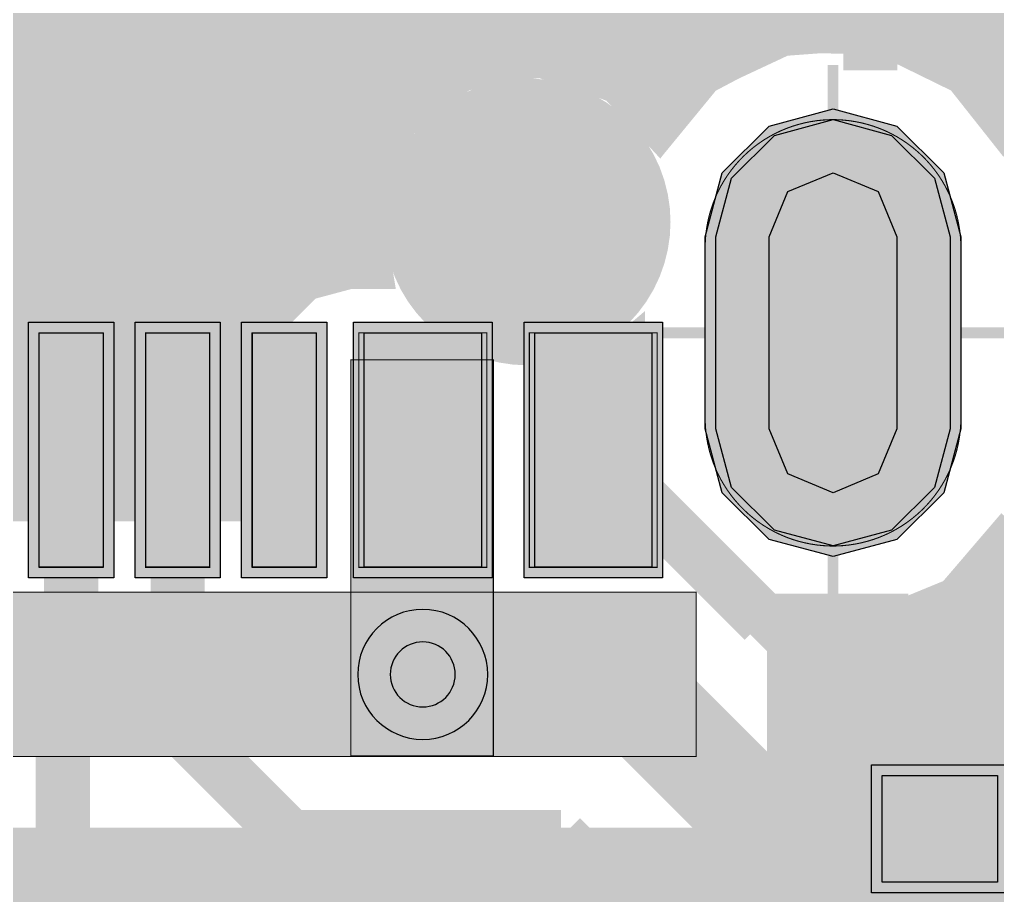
# Model space of a CAD drawing. Header units: millimetres. Extents: x 292.6 to 386.6, y -84.8 to -44.4.
# Drawn here: x 322.199 to 326.788, y -61.106 to -56.998 of the extents above; entities that cross this region are included whole.
import ezdxf

# ---------------------------------------------------------------- set-up
doc = ezdxf.new("R2010")
doc.units = ezdxf.units.MM
doc.header["$MEASUREMENT"] = 0
for name, color, linetype, true_color in [('Bottom-Layer', 7, 'Continuous', 0x0000ff), ('Bottom-Paste-Mask-Layer', 7, 'Continuous', 0x800000), ('Bottom-Solder-Mask-Layer', 7, 'Continuous', 0xaa00ff), ('Document-Layer', 7, 'Continuous', 0xffffff), ('Hole-Layer', 7, 'Continuous', 0x222222), ('Multi-Layer', 7, 'Continuous', 0xc0c0c0), ('Top-Layer', 7, 'Continuous', 0xff0000), ('Top-Paste-Mask-Layer', 7, 'Continuous', 0x808080), ('Top-Silkscreen-Layer', 7, 'Continuous', 0xffcc00), ('Top-Solder-Mask-Layer', 7, 'Continuous', 0x800080)]:
    doc.layers.add(name, color=color, linetype=linetype, true_color=true_color)

msp = doc.modelspace()

# ---------------------------------------------------------------- hatches: boundary and pattern name
at = {"layer": 'Bottom-Layer'}
for points in [[(297.0307, -81.582), (297.0307, -74.8711), (297.0791, -74.9846), (297.1545, -75.0822), (301.7906, -79.7182), (301.9479, -79.8234), (302.1336, -79.8603), (304.4186, -79.8603), (304.7127, -79.9102), (304.9988, -79.8261), (305.2192, -79.6251), (305.3292, -79.3478), (305.3066, -79.0504), (305.1559, -78.793), (304.9077, -78.6277), (304.6121, -78.5879), (304.3289, -78.6816), (304.1155, -78.89), (302.3346, -78.89), (297.9827, -74.5382), (297.9827, -65.4887), (298.198, -65.8791), (298.5447, -66.1592), (298.9716, -66.2876), (299.4154, -66.2453), (299.8103, -66.0385), (300.0979, -65.6978), (300.2354, -65.2737), (300.2026, -64.8291), (300.0043, -64.4299), (299.6698, -64.1351), (300.0043, -63.8404), (300.2026, -63.4411), (300.2354, -62.9965), (300.0979, -62.5725), (299.8103, -62.2318), (299.4154, -62.0249), (298.9716, -61.9826), (298.5447, -62.111), (298.198, -62.3912), (297.9827, -62.7816), (297.9827, -54.7481), (300.0026, -52.7282), (304.3454, -52.7282), (300.7746, -56.2991), (300.6694, -56.4565), (300.6325, -56.6421), (300.6325, -68.295), (300.6694, -68.4807), (300.7746, -68.6381), (306.7747, -74.6382), (306.9321, -74.7434), (307.1177, -74.7803), (307.6477, -74.7803), (313.3986, -80.5312), (313.556, -80.6364), (313.7416, -80.6733), (316.3566, -80.6733), (316.6507, -80.7231), (316.9369, -80.6391), (317.1572, -80.4381), (317.2672, -80.1608), (317.2446, -79.8634), (317.0939, -79.606), (316.8457, -79.4407), (316.5501, -79.4009), (316.2669, -79.4946), (316.0535, -79.703), (313.9426, -79.703), (308.1917, -73.9521), (308.0343, -73.8469), (307.8486, -73.81), (307.3187, -73.81), (301.6027, -68.0941), (301.6027, -56.8431), (303.2517, -55.1942), (303.3378, -55.4126), (303.4947, -55.5873), (303.7026, -55.6964), (303.9355, -55.7262), (304.0322, -56.035), (304.2635, -56.2613), (304.5742, -56.3512), (304.7313, -56.4556), (304.9163, -56.4923), (313.2839, -56.4923), (313.5713, -56.5627), (313.8607, -56.5011), (314.0945, -56.3198), (314.0945, -58.5577), (306.1976, -58.5577), (305.9729, -58.637), (305.8476, -58.8398), (305.8393, -58.8836), (305.8366, -58.9281), (305.8366, -61.35), (305.8314, -61.4327), (305.8366, -61.5153), (305.8366, -62.0539), (305.8314, -62.1366), (305.8366, -62.2192), (305.8366, -62.4841), (305.8846, -62.6632), (306.0156, -62.7943), (306.1947, -62.8423), (307.6008, -62.8423), (307.7799, -62.7943), (307.911, -62.6632), (307.959, -62.4841), (307.959, -60.8103), (314.2801, -60.8103), (314.3028, -60.8124), (314.3256, -60.8132), (325.3747, -60.8132), (325.5537, -60.7652), (325.6848, -60.6341), (325.7328, -60.455), (325.7328, -59.7799), (326.1562, -59.8146), (326.5491, -59.6529), (326.8254, -59.3303), (326.9248, -58.9172), (326.9248, -58.0172), (326.8359, -57.6253), (326.5865, -57.3102), (326.2256, -57.1335), (325.8237, -57.1298), (325.4596, -57.3), (325.2046, -57.6106), (324.9604, -57.3488), (324.6193, -57.2399), (324.2686, -57.3118), (323.9979, -57.546), (323.8763, -57.8828), (323.935, -58.236), (323.7544, -58.236), (323.5753, -58.284), (323.4442, -58.415), (323.3962, -58.5941), (323.3962, -59.3258), (320.0178, -59.3258), (320.0178, -58.5941), (319.9698, -58.415), (319.8387, -58.284), (319.6596, -58.236), (319.448, -58.236), (319.5067, -57.8828), (319.3852, -57.5461), (319.1145, -57.3118), (318.7639, -57.2399), (318.4228, -57.3486), (318.1785, -57.6103), (317.9235, -57.2998), (317.5594, -57.1298), (317.1576, -57.1335), (316.7967, -57.3102), (316.5474, -57.6254), (316.4585, -58.0172), (316.4585, -58.5722), (316.4086, -58.5613), (316.3576, -58.5577), (316.2078, -58.5577), (316.2078, -53.2131), (316.2076, -53.2017), (316.207, -53.1902), (316.8058, -53.1902), (316.5926, -53.4024), (316.4557, -53.6701), (316.4085, -53.9671), (316.4085, -54.5671), (316.5034, -54.9828), (316.7693, -55.3162), (317.1534, -55.5012), (317.5799, -55.5012), (317.964, -55.3162), (318.2299, -54.9828), (318.3248, -54.5671), (318.3248, -53.9671), (318.2776, -53.6701), (318.1407, -53.4024), (317.9275, -53.1902), (325.4558, -53.1902), (325.2426, -53.4024), (325.1057, -53.6701), (325.0585, -53.9671), (325.0585, -54.5671), (325.1534, -54.9828), (325.4192, -55.3162), (325.8034, -55.5012), (326.2298, -55.5012), (326.614, -55.3162), (326.8799, -54.9828), (326.9748, -54.5671), (326.9748, -53.9671), (326.9276, -53.6701), (326.7907, -53.4024), (326.5775, -53.1902), (342.4407, -53.1902), (343, -53.7495), (343.0024, -53.7873), (343.007, -53.825), (333.076, -53.825), (332.8102, -53.8461), (332.5743, -53.9702), (332.4063, -54.1772), (332.3334, -54.4335), (332.3673, -54.6979), (332.5026, -54.9276), (332.345, -55.2391), (332.3674, -55.5874), (332.5636, -55.876), (332.2729, -56.0451), (332.1025, -56.3349), (332.0961, -56.6711), (332.2555, -56.9672), (332.2555, -64.1243), (330.8128, -65.567), (330.8128, -63.8798), (330.9203, -63.6256), (330.9149, -63.3496), (330.7977, -63.0997), (330.5889, -62.9192), (330.3246, -62.8393), (330.0508, -62.8739), (330.0508, -62.784), (330.2664, -62.5595), (330.3559, -62.2613), (330.2994, -61.9552), (330.1095, -61.7085), (330.3322, -61.4736), (330.4172, -61.1611), (330.3441, -60.8457), (330.1304, -60.6025), (330.2191, -60.2893), (330.1481, -59.9717), (329.9345, -59.726), (329.6298, -59.6116), (329.3073, -59.656), (329.0448, -59.8485), (328.9055, -60.1427), (328.923, -60.4678), (328.3688, -61.022), (328.3688, -58.7723), (328.3562, -58.6392), (328.3188, -58.5109), (328.3188, -58.1863), (328.3688, -57.9249), (328.3188, -57.6635), (328.3188, -57.4264), (328.3688, -57.1651), (328.3188, -56.9037), (328.3188, -56.6469), (328.3688, -56.3855), (328.3188, -56.1241), (328.3188, -55.8875), (328.3646, -55.549), (328.2466, -55.2284), (327.9922, -55.0004), (327.6607, -54.918), (327.3291, -55.0004), (327.0748, -55.2284), (326.9567, -55.549), (327.0025, -55.8875), (327.0025, -56.1241), (326.9525, -56.3855), (327.0025, -56.6469), (327.0025, -56.9037), (326.9525, -57.1651), (327.0025, -57.4264), (327.0025, -57.6635), (326.9525, -57.9249), (327.0025, -58.1863), (327.0025, -58.5109), (326.9651, -58.6392), (326.9525, -58.7723), (326.9525, -61.1748), (323.7992, -64.3281), (323.6006, -64.1031), (323.3231, -63.9888), (323.0237, -64.0084), (322.7635, -64.158), (320.1659, -64.158), (319.8936, -64.0885), (319.617, -64.138), (319.3857, -64.2976), (316.6701, -64.2976), (316.4051, -64.1465), (316.1004, -64.1301), (315.8207, -64.2518), (315.625, -64.4859), (315.5549, -64.7828), (315.625, -65.0796), (315.8207, -65.3137), (316.1004, -65.4354), (316.4051, -65.419), (316.6701, -65.2679), (319.4538, -65.2679), (319.7838, -65.4088), (320.1388, -65.3572), (320.415, -65.1283), (322.7635, -65.1283), (322.8289, -65.1819), (322.9006, -65.2267), (319.2859, -68.8414), (319.1026, -69.1589), (319.1026, -69.5254), (319.2859, -69.8429), (319.6034, -70.0262), (319.9699, -70.0262), (320.2874, -69.8429), (327.7345, -62.3957), (327.7345, -65.6111), (327.5856, -65.869), (327.5645, -66.1661), (327.6756, -66.4424), (327.8965, -66.6422), (327.8256, -66.7131), (327.7204, -66.8705), (327.6835, -67.0561), (327.6835, -68.333), (327.3176, -68.6989), (327.2124, -68.8563), (327.1755, -69.0419), (327.1755, -69.5453), (327.0408, -69.7617), (326.9977, -70.013), (327.0526, -70.262), (313.5381, -70.262), (312.2144, -68.9383), (316.4135, -68.9383), (316.6786, -69.0893), (316.9832, -69.1058), (317.2629, -68.9841), (317.4586, -68.75), (317.5288, -68.4531), (317.4586, -68.1562), (317.2629, -67.9222), (316.9832, -67.8005), (316.6786, -67.8169), (316.4135, -67.968), (311.2441, -67.968), (311.1224, -67.8463), (310.844, -67.6603), (310.5156, -67.595), (307.8231, -67.595), (305.4048, -65.1767), (305.4048, -64.4103), (305.6942, -64.2936), (305.8983, -64.0575), (305.9718, -63.7541), (305.8983, -63.4508), (305.6942, -63.2146), (305.4048, -63.098), (305.4048, -62.9077), (305.3198, -62.5354), (305.0817, -62.2368), (304.7376, -62.0711), (304.3557, -62.0711), (304.0116, -62.2368), (303.7734, -62.5354), (303.6885, -62.9077), (303.6885, -63.1095), (303.4172, -63.2352), (303.2288, -63.4672), (303.1614, -63.7585), (303.2288, -64.0498), (303.4172, -64.2818), (303.6885, -64.4076), (303.6885, -65.5321), (303.7538, -65.8605), (303.9398, -66.1389), (306.8608, -69.0599), (307.1392, -69.246), (307.4676, -69.3113), (310.1602, -69.3113), (312.5509, -71.702), (311.8726, -71.702), (311.6407, -71.5616), (311.3719, -71.5258), (311.1113, -71.6005), (310.9023, -71.7733), (310.78, -72.0153), (310.7648, -72.286), (310.7137, -72.286), (310.4465, -72.1343), (310.1395, -72.1193), (309.8588, -72.2444), (309.6646, -72.4825), (309.5986, -72.7827), (309.2409, -72.7562), (308.9217, -72.9199), (308.7345, -73.2258), (308.7339, -73.5845), (308.9202, -73.891), (309.2389, -74.0557), (309.5967, -74.0303), (309.8889, -73.8223), (309.9537, -73.8358), (310.0197, -73.8403), (310.5035, -73.8403), (310.6393, -73.8209), (310.7642, -73.7643), (318.3157, -73.7643), (320.6626, -76.1112), (320.82, -76.2164), (321.0056, -76.2533), (327.7117, -76.2533), (327.8323, -76.2381), (327.9453, -76.1933), (326.1418, -77.9968), (326.0366, -78.1542), (325.9997, -78.3399), (325.9997, -78.718), (325.8486, -78.983), (325.8322, -79.2877), (325.9539, -79.5674), (326.188, -79.7631), (326.4849, -79.8332), (326.7817, -79.7631), (327.0158, -79.5674), (327.1375, -79.2877), (327.1211, -78.983), (326.97, -78.718), (326.97, -78.5408), (329.9685, -75.5423), (332.0346, -75.5423), (332.2961, -75.6923), (332.5969, -75.7111), (332.875, -75.5947), (333.0729, -75.3672), (333.1495, -75.0757), (333.0892, -74.7803), (335.3337, -74.7803), (336.9107, -76.3572), (336.931, -76.6432), (337.0702, -76.8938), (337.3021, -77.0622), (337.5835, -77.1171), (339.4439, -78.9776), (339.5245, -79.2718), (339.7283, -79.4988), (340.0122, -79.6106), (340.316, -79.5834), (340.5756, -79.4231), (340.7359, -79.1636), (340.7631, -78.8597), (340.6513, -78.5759), (340.4243, -78.3721), (340.13, -78.2915), (338.2265, -76.3879), (338.1479, -76.1349), (337.9764, -75.9328), (337.7396, -75.8139), (335.8777, -73.9521), (335.7203, -73.8469), (335.5347, -73.81), (335.3089, -73.81), (336.3974, -72.7215), (336.449, -73.032), (336.6379, -73.2837), (336.9216, -73.42), (337.2362, -73.4101), (337.5108, -73.2563), (337.6437, -73.2563), (337.6692, -73.5262), (337.8006, -73.7634), (338.016, -73.9281), (338.2793, -73.9929), (338.7976, -74.5112), (338.955, -74.6164), (339.1407, -74.6533), (363.0937, -74.6533), (363.2794, -74.6164), (363.4368, -74.5112), (367.8818, -70.0662), (367.9869, -69.9088), (368.0239, -69.7231), (368.0239, -66.4922), (368.1749, -66.2272), (368.1914, -65.9226), (368.0697, -65.6428), (367.8356, -65.4472), (367.5387, -65.377), (367.2418, -65.4472), (367.0078, -65.6428), (366.8861, -65.9226), (366.9025, -66.2272), (367.0536, -66.4922), (367.0536, -69.5222), (362.8928, -73.683), (362.614, -73.683), (364.5798, -71.7172), (364.6849, -71.5598), (364.7219, -71.3741), (364.7219, -67.7623), (364.896, -67.4931), (364.9235, -67.1736), (364.7979, -66.8785), (364.7979, -65.9332), (364.9558, -65.6431), (364.9542, -65.3128), (364.7934, -65.0243), (365.0806, -65.0243), (365.3465, -65.1596), (365.6447, -65.1648), (365.9151, -65.0386), (366.1028, -64.8068), (366.1699, -64.5161), (366.1028, -64.2255), (365.9151, -63.9936), (365.6447, -63.8675), (365.3465, -63.8726), (365.0806, -64.008), (362.3008, -64.008), (362.035, -63.8726), (361.7367, -63.8675), (361.4664, -63.9936), (361.2787, -64.2255), (361.2116, -64.5161), (361.2787, -64.8068), (361.4664, -65.0386), (361.7367, -65.1648), (362.035, -65.1596), (362.3008, -65.0243), (363.8321, -65.0243), (363.6713, -65.3128), (363.6697, -65.6431), (363.8276, -65.9332), (363.8276, -66.783), (363.6427, -67.0592), (363.6151, -67.3904), (363.7516, -67.6934), (363.7516, -71.1732), (361.7498, -73.175), (359.6144, -73.175), (359.7888, -72.8959), (359.8074, -72.5673), (359.6658, -72.2702), (359.3989, -72.0778), (359.0723, -72.0374), (358.7665, -72.159), (358.5381, -72.159), (358.7433, -71.9049), (358.8024, -71.5837), (358.7009, -71.2733), (358.4636, -71.0489), (358.148, -70.965), (357.8306, -71.042), (353.1058, -71.042), (352.8511, -70.8941), (352.5574, -70.871), (352.2828, -70.9774), (352.0813, -71.1923), (351.9928, -71.4733), (352.0346, -71.7648), (352.1986, -72.0095), (352.4525, -72.159), (342.5908, -72.159), (342.276, -71.9954), (341.922, -72.0174), (341.6299, -72.2188), (341.4835, -72.5419), (341.5245, -72.8942), (341.7413, -73.175), (339.6595, -73.175), (338.9788, -72.4943), (340.3106, -72.4943), (340.524, -72.7027), (340.8071, -72.7964), (341.1027, -72.7566), (341.351, -72.5913), (341.5017, -72.3339), (341.5243, -72.0365), (341.4143, -71.7592), (341.1939, -71.5582), (340.9077, -71.4742), (340.6137, -71.524), (336.8329, -71.524), (338.0376, -70.3193), (344.21, -70.3193), (344.4696, -70.4794), (344.7733, -70.5065), (345.0571, -70.3947), (345.2608, -70.1678), (345.3414, -69.8736), (345.2818, -69.5745), (345.0947, -69.3337), (344.8195, -69.2021), (344.5146, -69.2076), (344.2444, -69.349), (344.0644, -69.349), (344.0718, -69.2501), (344.0644, -69.1513), (351.582, -69.1513), (351.3779, -69.3379), (351.2677, -69.5916), (351.2706, -69.8681), (351.386, -70.1194), (351.5939, -70.3018), (351.8581, -70.3836), (352.1326, -70.3505), (352.3698, -70.2083), (358.0668, -70.2083), (359.51, -71.6515), (359.5924, -71.949), (359.8005, -72.177), (360.0893, -72.286), (360.3962, -72.2525), (360.6547, -72.0837), (360.7181, -72.4236), (360.9442, -72.6854), (361.2712, -72.7978), (361.6104, -72.7302), (361.8695, -72.501), (361.9779, -72.1726), (361.9062, -71.8343), (361.6739, -71.578), (361.6739, -68.3544), (362.2146, -68.8951), (362.3251, -69.1787), (362.5507, -69.3831), (362.8438, -69.4652), (363.1427, -69.4076), (363.3844, -69.2226), (363.518, -68.9492), (363.5154, -68.6448), (363.377, -68.3737), (363.1321, -68.1929), (362.8323, -68.1406), (361.4048, -66.7131), (361.2474, -66.6079), (361.0617, -66.571), (356.8687, -66.571), (356.1874, -65.8898), (356.0971, -65.5783), (355.8698, -65.3469), (355.56, -65.2509), (355.2417, -65.3134), (354.9911, -65.5194), (354.6858, -65.2141), (354.9584, -65.2026), (355.2033, -65.0824), (355.3791, -64.8738), (355.456, -64.612), (355.421, -64.3414), (355.28, -64.1078), (355.28, -63.3654), (355.5235, -63.4122), (355.7671, -63.3663), (355.9768, -63.2342), (364.8126, -63.2342), (365.0579, -63.372), (365.3383, -63.3957), (365.6033, -63.3011), (365.8051, -63.105), (365.9075, -62.8429), (365.8921, -62.562), (365.7615, -62.3127), (365.5393, -62.1401), (365.559, -61.9424), (365.5193, -61.7478), (365.7384, -61.4678), (365.7814, -61.115), (365.636, -60.7906), (365.3439, -60.5879), (364.9891, -60.5652), (364.6736, -60.729), (363.5968, -60.729), (363.3985, -60.6015), (363.1681, -60.5514), (361.5828, -58.9661), (361.4254, -58.8609), (361.2397, -58.824), (356.9977, -58.824), (356.8121, -58.8609), (356.6547, -58.9661), (354.569, -61.0517), (354.569, -60.5863), (354.5321, -60.4006), (354.4269, -60.2433), (349.3249, -55.1412), (352.171, -55.1412), (352.2108, -55.5692), (352.3979, -55.9562), (352.7087, -56.2532), (353.1038, -56.4225), (353.5332, -56.4428), (353.9425, -56.3115), (354.2799, -56.0452), (354.5027, -55.6776), (354.5827, -55.2552), (354.5098, -54.8316), (354.2932, -54.4604), (353.9603, -54.1884), (353.5533, -54.0502), (353.1236, -54.0633), (353.078, -54.0177), (352.8645, -53.8751), (352.6126, -53.825), (345.9694, -53.825), (345.9525, -53.5482), (345.8239, -53.3025), (345.606, -53.1309), (345.3371, -53.0634), (344.3209, -52.0472), (382.3146, -52.0472), (382.3146, -81.582)], [(325.4666, -58.0172), (325.5403, -57.7422), (325.7416, -57.5409), (326.0166, -57.4672), (326.2916, -57.5409), (326.493, -57.7422), (326.5666, -58.0172), (326.5666, -58.9172), (326.493, -59.1922), (326.2916, -59.3935), (326.0166, -59.4672), (325.7416, -59.3935), (325.5403, -59.1922), (325.4666, -58.9172)], [(325.1085, -58.4201), (325.1085, -58.9172), (325.1331, -59.1272), (325.2056, -59.3258), (324.7807, -59.3258), (324.7807, -58.6266), (324.959, -58.5462)], [(323.7544, -60.4521), (323.7544, -58.5941), (324.4226, -58.5941), (324.4226, -60.4521)], [(319.0246, -60.455), (319.0246, -59.6839), (325.3747, -59.6839), (325.3747, -60.455)]]:
    msp.add_hatch(color=256, dxfattribs=at).paths.add_polyline_path(points)
at = {"layer": 'Bottom-Paste-Mask-Layer'}
msp.add_hatch(color=256, dxfattribs=at).paths.add_polyline_path([(325.4666, -58.0172), (325.5403, -57.7422), (325.7416, -57.5409), (326.0166, -57.4672), (326.2916, -57.5409), (326.493, -57.7422), (326.5666, -58.0172), (326.5666, -58.9172), (326.493, -59.1922), (326.2916, -59.3935), (326.0166, -59.4672), (325.7416, -59.3935), (325.5403, -59.1922), (325.4666, -58.9172)])
at = {"layer": 'Bottom-Solder-Mask-Layer'}
msp.add_hatch(color=256, dxfattribs=at).paths.add_polyline_path([(325.4166, -58.0172), (325.497, -57.7172), (325.7166, -57.4976), (326.0166, -57.4172), (326.3166, -57.4976), (326.5363, -57.7172), (326.6166, -58.0172), (326.6166, -58.9172), (326.5363, -59.2172), (326.3166, -59.4369), (326.0166, -59.5172), (325.7166, -59.4369), (325.497, -59.2172), (325.4166, -58.9172)])
at = {"layer": 'Hole-Layer'}
msp.add_hatch(color=256, dxfattribs=at).paths.add_polyline_path([(325.7166, -58.0172), (325.8045, -57.805), (326.0166, -57.7172), (326.2287, -57.805), (326.3166, -58.0172), (326.3166, -58.9172), (326.2287, -59.1293), (326.0166, -59.2172), (325.8045, -59.1293), (325.7166, -58.9172)])
at = {"layer": 'Multi-Layer'}
for points in [[(325.4666, -58.0172), (325.5403, -57.7422), (325.7416, -57.5409), (326.0166, -57.4672), (326.2916, -57.5409), (326.493, -57.7422), (326.5666, -58.0172), (326.5666, -58.9172), (326.493, -59.1922), (326.2916, -59.3935), (326.0166, -59.4672), (325.7416, -59.3935), (325.5403, -59.1922), (325.4666, -58.9172)], [(325.4666, -58.0172), (325.5403, -57.7422), (325.7416, -57.5409), (326.0166, -57.4672), (326.2916, -57.5409), (326.493, -57.7422), (326.5666, -58.0172), (326.5666, -58.9172), (326.493, -59.1922), (326.2916, -59.3935), (326.0166, -59.4672), (325.7416, -59.3935), (325.5403, -59.1922), (325.4666, -58.9172)], [(325.4666, -58.0172), (325.5403, -57.7422), (325.7416, -57.5409), (326.0166, -57.4672), (326.2916, -57.5409), (326.493, -57.7422), (326.5666, -58.0172), (326.5666, -58.9172), (326.493, -59.1922), (326.2916, -59.3935), (326.0166, -59.4672), (325.7416, -59.3935), (325.5403, -59.1922), (325.4666, -58.9172)], [(324.2315, -57.947, 1), (324.9315, -57.947, 1)], [(324.2315, -57.947, 1), (324.9315, -57.947, 1)]]:
    msp.add_hatch(color=256, dxfattribs=at).paths.add_polyline_path(points)
at = {"layer": 'Top-Layer'}
for points in [[(316.6399, -56.7463), (321.5646, -56.7463), (321.7503, -56.7093), (321.9077, -56.6042), (325.5476, -52.9643), (330.3755, -52.9643), (330.3755, -53.238), (330.2982, -53.2103), (330.2167, -53.2009), (329.6767, -53.2009), (329.4976, -53.2488), (329.3665, -53.3799), (329.3185, -53.559), (329.3185, -53.998), (329.3048, -53.998), (329.3048, -53.559), (329.2568, -53.3799), (329.1257, -53.2488), (328.9467, -53.2009), (328.4067, -53.2009), (328.2276, -53.2488), (328.0965, -53.3799), (328.0485, -53.559), (328.0485, -53.998), (328.0348, -53.998), (328.0348, -53.559), (327.9868, -53.3799), (327.8557, -53.2488), (327.6767, -53.2009), (327.1367, -53.2009), (326.9372, -53.2615), (326.8053, -53.423), (326.5125, -53.1472), (326.1323, -53.0159), (325.7317, -53.0523), (325.3813, -53.2498), (325.1429, -53.5738), (325.0585, -53.9671), (325.0585, -54.5671), (325.1406, -54.9552), (325.373, -55.2768), (325.7157, -55.4767), (326.11, -55.5207), (326.4883, -55.4011), (326.4883, -57.2412), (326.137, -57.1171), (325.7655, -57.1445), (325.4362, -57.3188), (325.2046, -57.6106), (324.9791, -57.361), (324.6639, -57.2437), (324.3301, -57.285), (324.053, -57.4757), (323.8952, -57.7727), (323.8922, -58.109), (323.8166, -58.109), (323.7596, -58.1136), (323.7041, -58.1271), (323.6486, -58.1136), (323.5916, -58.109), (323.2916, -58.109), (323.241, -58.1126), (323.1915, -58.1233), (323.142, -58.1126), (323.0915, -58.109), (322.8119, -58.109), (322.7986, -58.0939), (322.7846, -58.0794), (322.5503, -57.8451), (322.3929, -57.7399), (322.2073, -57.703), (321.6761, -57.703), (321.4905, -57.7399), (321.3331, -57.8451), (321.0985, -58.0797), (321.0847, -58.0941), (321.0715, -58.109), (320.7917, -58.109), (320.7412, -58.1126), (320.6916, -58.1233), (320.6421, -58.1126), (320.5916, -58.109), (320.2916, -58.109), (320.241, -58.1126), (320.1915, -58.1233), (320.142, -58.1126), (320.0915, -58.109), (319.7915, -58.109), (319.7345, -58.1136), (319.679, -58.1271), (319.6234, -58.1136), (319.5665, -58.109), (319.4909, -58.109), (319.4879, -57.7727), (319.3301, -57.4758), (319.053, -57.2851), (318.7193, -57.2437), (318.4041, -57.3609), (318.1785, -57.6103), (317.9696, -57.3381), (317.6745, -57.1629), (317.3355, -57.1096), (317.0009, -57.186), (316.9529, -57.0792), (316.8807, -56.9871)], [(325.4666, -58.0172), (325.5403, -57.7422), (325.7416, -57.5409), (326.0166, -57.4672), (326.2916, -57.5409), (326.493, -57.7422), (326.5666, -58.0172), (326.5666, -58.9172), (326.493, -59.1922), (326.2916, -59.3935), (326.0166, -59.4672), (325.7416, -59.3935), (325.5403, -59.1922), (325.4666, -58.9172)], [(322.5916, -58.4671), (322.5916, -59.5671), (322.2916, -59.5671), (322.2916, -58.4671)], [(323.0915, -58.4671), (323.0915, -59.5671), (322.7915, -59.5671), (322.7915, -58.4671)], [(323.5916, -58.4671), (323.5916, -59.5671), (323.2916, -59.5671), (323.2916, -58.4671)], [(324.3666, -58.4671), (324.3666, -59.5671), (323.8166, -59.5671), (323.8166, -58.4671)], [(325.1667, -58.4671), (325.1667, -59.5671), (324.6167, -59.5671), (324.6167, -58.4671)], [(325.5095, -59.6706), (325.8247, -59.8049), (326.1673, -59.8128), (326.4883, -59.6933), (326.5373, -59.871), (326.6683, -60.0008), (326.8465, -60.0483), (327.2865, -60.0483), (327.2865, -60.3602), (327.3345, -60.5393), (327.4656, -60.6704), (327.6447, -60.7184), (328.1847, -60.7184), (328.3637, -60.6704), (328.4948, -60.5393), (328.5428, -60.3602), (328.5428, -60.0483), (328.9315, -60.0483), (328.8931, -60.261), (328.9252, -60.4747), (329.0244, -60.6668), (329.18, -60.8168), (329.0919, -61.1144), (329.1489, -61.4195), (329.3384, -61.6653), (329.0969, -61.9362), (329.0341, -62.2936), (329.169, -62.6306), (329.461, -62.8461), (329.8227, -62.8756), (330.1458, -62.7103), (330.4143, -62.7103), (330.4204, -62.7219), (330.427, -62.7332), (330.3999, -62.7881), (330.3827, -62.8468), (330.0412, -62.8774), (329.7606, -63.0745), (329.616, -63.3853), (329.6459, -63.7269), (329.8425, -64.0078), (330.1531, -64.153), (323.6624, -64.153), (323.4246, -64.0138), (323.1507, -63.9832), (322.888, -64.0666), (322.888, -62.4357), (322.9883, -62.2849), (323.0526, -62.1156), (323.1973, -61.9836), (323.2509, -61.7951), (323.2509, -61.3951), (323.243, -61.3204), (323.2196, -61.2489), (323.3271, -61.2968), (323.4429, -61.3175), (323.4366, -61.3561), (323.4344, -61.3951), (323.4344, -61.7951), (323.4824, -61.9742), (323.6135, -62.1053), (323.7926, -62.1533), (324.3926, -62.1533), (324.5131, -62.1324), (324.6195, -62.0722), (324.6195, -62.0801), (324.6278, -62.1569), (324.6524, -62.2301), (324.6278, -62.3033), (324.6195, -62.3801), (324.6195, -62.9458), (324.6675, -63.1248), (324.7986, -63.2559), (324.9776, -63.3039), (325.5177, -63.3039), (325.6967, -63.2559), (325.8278, -63.1248), (325.8758, -62.9458), (325.8758, -62.3801), (325.8675, -62.3033), (325.8429, -62.2301), (325.8675, -62.1569), (325.8758, -62.0801), (325.8758, -61.5145), (325.8712, -61.4576), (325.8577, -61.4021), (325.8895, -61.4021), (325.8895, -61.8842), (325.9375, -62.0633), (326.0686, -62.1944), (326.2477, -62.2424), (326.7877, -62.2424), (326.9667, -62.1944), (327.0978, -62.0633), (327.1458, -61.8842), (327.1458, -61.3842), (327.1349, -61.2965), (327.1028, -61.2141), (327.1349, -61.1317), (327.1458, -61.044), (327.1458, -60.544), (327.0978, -60.3649), (326.9667, -60.2338), (326.7877, -60.1859), (325.9684, -60.1859), (325.4943, -59.7118), (325.5026, -59.6914)], [(326.2477, -60.544), (326.7877, -60.544), (326.7877, -61.044), (326.2477, -61.044)]]:
    msp.add_hatch(color=256, dxfattribs=at).paths.add_polyline_path(points)
at = {"layer": 'Top-Paste-Mask-Layer'}
for points in [[(326.0316, -59.4671), (326.0615, -59.4656), (326.0912, -59.4626), (326.1208, -59.4581), (326.1501, -59.4522), (326.1791, -59.4448), (326.2077, -59.436), (326.2358, -59.4258), (326.2634, -59.4141), (326.2904, -59.4012), (326.3166, -59.3868), (326.3422, -59.3712), (326.3669, -59.3544), (326.3907, -59.3363), (326.4136, -59.3171), (326.4356, -59.2967), (326.4565, -59.2753), (326.4763, -59.2529), (326.4949, -59.2295), (326.5124, -59.2052), (326.5286, -59.1801), (326.5436, -59.1542), (326.5572, -59.1276), (326.5695, -59.1003), (326.5804, -59.0724), (326.59, -59.0441), (326.5981, -59.0153), (326.6047, -58.9861), (326.6099, -58.9567), (326.6137, -58.927), (326.6159, -58.8971), (326.6166, -58.8672), (326.6166, -58.0672), (326.6159, -58.0373), (326.6137, -58.0075), (326.6099, -57.9778), (326.6047, -57.9483), (326.5981, -57.9192), (326.59, -57.8904), (326.5804, -57.862), (326.5695, -57.8342), (326.5572, -57.8069), (326.5436, -57.7803), (326.5286, -57.7544), (326.5124, -57.7292), (326.4949, -57.705), (326.4763, -57.6816), (326.4565, -57.6591), (326.4356, -57.6377), (326.4136, -57.6174), (326.3907, -57.5981), (326.3669, -57.5801), (326.3422, -57.5632), (326.3166, -57.5476), (326.2904, -57.5333), (326.2634, -57.5203), (326.2358, -57.5087), (326.2077, -57.4985), (326.1791, -57.4897), (326.1501, -57.4823), (326.1208, -57.4764), (326.0912, -57.4719), (326.0615, -57.4689), (326.0316, -57.4674), (326.0017, -57.4674), (325.9718, -57.4689), (325.942, -57.4719), (325.9124, -57.4764), (325.8831, -57.4823), (325.8541, -57.4897), (325.8256, -57.4985), (325.7974, -57.5087), (325.7699, -57.5203), (325.7429, -57.5333), (325.7166, -57.5476), (325.6911, -57.5632), (325.6664, -57.5801), (325.6425, -57.5981), (325.6196, -57.6174), (325.5977, -57.6377), (325.5768, -57.6591), (325.557, -57.6816), (325.5384, -57.705), (325.5209, -57.7292), (325.5047, -57.7544), (325.4897, -57.7803), (325.476, -57.8069), (325.4638, -57.8342), (325.4528, -57.862), (325.4433, -57.8904), (325.4352, -57.9192), (325.4285, -57.9483), (325.4233, -57.9778), (325.4196, -58.0075), (325.4174, -58.0373), (325.4166, -58.0672), (325.4166, -58.8672), (325.4174, -58.8971), (325.4196, -58.927), (325.4233, -58.9567), (325.4285, -58.9861), (325.4352, -59.0153), (325.4433, -59.0441), (325.4528, -59.0724), (325.4638, -59.1003), (325.476, -59.1276), (325.4897, -59.1542), (325.5047, -59.1801), (325.5209, -59.2052), (325.5384, -59.2295), (325.557, -59.2529), (325.5768, -59.2753), (325.5977, -59.2967), (325.6196, -59.3171), (325.6425, -59.3363), (325.6664, -59.3544), (325.6911, -59.3712), (325.7166, -59.3868), (325.7429, -59.4012), (325.7699, -59.4141), (325.7974, -59.4258), (325.8256, -59.436), (325.8541, -59.4448), (325.8831, -59.4522), (325.9124, -59.4581), (325.942, -59.4626), (325.9718, -59.4656), (326.0017, -59.4671)], [(326.0316, -59.4671), (326.0615, -59.4656), (326.0912, -59.4626), (326.1208, -59.4581), (326.1501, -59.4522), (326.1791, -59.4448), (326.2077, -59.436), (326.2358, -59.4258), (326.2634, -59.4141), (326.2904, -59.4012), (326.3166, -59.3868), (326.3422, -59.3712), (326.3669, -59.3544), (326.3907, -59.3363), (326.4136, -59.3171), (326.4356, -59.2967), (326.4565, -59.2753), (326.4763, -59.2529), (326.4949, -59.2295), (326.5124, -59.2052), (326.5286, -59.1801), (326.5436, -59.1542), (326.5572, -59.1276), (326.5695, -59.1003), (326.5804, -59.0724), (326.59, -59.0441), (326.5981, -59.0153), (326.6047, -58.9861), (326.6099, -58.9567), (326.6137, -58.927), (326.6159, -58.8971), (326.6166, -58.8672), (326.6166, -58.0672), (326.6159, -58.0373), (326.6137, -58.0075), (326.6099, -57.9778), (326.6047, -57.9483), (326.5981, -57.9192), (326.59, -57.8904), (326.5804, -57.862), (326.5695, -57.8342), (326.5572, -57.8069), (326.5436, -57.7803), (326.5286, -57.7544), (326.5124, -57.7292), (326.4949, -57.705), (326.4763, -57.6816), (326.4565, -57.6591), (326.4356, -57.6377), (326.4136, -57.6174), (326.3907, -57.5981), (326.3669, -57.5801), (326.3422, -57.5632), (326.3166, -57.5476), (326.2904, -57.5333), (326.2634, -57.5203), (326.2358, -57.5087), (326.2077, -57.4985), (326.1791, -57.4897), (326.1501, -57.4823), (326.1208, -57.4764), (326.0912, -57.4719), (326.0615, -57.4689), (326.0316, -57.4674), (326.0017, -57.4674), (325.9718, -57.4689), (325.942, -57.4719), (325.9124, -57.4764), (325.8831, -57.4823), (325.8541, -57.4897), (325.8256, -57.4985), (325.7974, -57.5087), (325.7699, -57.5203), (325.7429, -57.5333), (325.7166, -57.5476), (325.6911, -57.5632), (325.6664, -57.5801), (325.6425, -57.5981), (325.6196, -57.6174), (325.5977, -57.6377), (325.5768, -57.6591), (325.557, -57.6816), (325.5384, -57.705), (325.5209, -57.7292), (325.5047, -57.7544), (325.4897, -57.7803), (325.476, -57.8069), (325.4638, -57.8342), (325.4528, -57.862), (325.4433, -57.8904), (325.4352, -57.9192), (325.4285, -57.9483), (325.4233, -57.9778), (325.4196, -58.0075), (325.4174, -58.0373), (325.4166, -58.0672), (325.4166, -58.8672), (325.4174, -58.8971), (325.4196, -58.927), (325.4233, -58.9567), (325.4285, -58.9861), (325.4352, -59.0153), (325.4433, -59.0441), (325.4528, -59.0724), (325.4638, -59.1003), (325.476, -59.1276), (325.4897, -59.1542), (325.5047, -59.1801), (325.5209, -59.2052), (325.5384, -59.2295), (325.557, -59.2529), (325.5768, -59.2753), (325.5977, -59.2967), (325.6196, -59.3171), (325.6425, -59.3363), (325.6664, -59.3544), (325.6911, -59.3712), (325.7166, -59.3868), (325.7429, -59.4012), (325.7699, -59.4141), (325.7974, -59.4258), (325.8256, -59.436), (325.8541, -59.4448), (325.8831, -59.4522), (325.9124, -59.4581), (325.942, -59.4626), (325.9718, -59.4656), (326.0017, -59.4671)], [(325.4666, -58.0172), (325.5403, -57.7422), (325.7416, -57.5409), (326.0166, -57.4672), (326.2916, -57.5409), (326.493, -57.7422), (326.5666, -58.0172), (326.5666, -58.9172), (326.493, -59.1922), (326.2916, -59.3935), (326.0166, -59.4672), (325.7416, -59.3935), (325.5403, -59.1922), (325.4666, -58.9172)], [(322.2916, -58.4672), (322.2916, -59.5672), (322.5916, -59.5672), (322.5916, -58.4672)], [(322.2916, -58.4672), (322.2916, -59.5672), (322.5916, -59.5672), (322.5916, -58.4672)], [(322.7914, -58.4672), (322.7914, -59.5672), (323.0915, -59.5672), (323.0915, -58.4672)], [(322.7914, -58.4672), (322.7914, -59.5672), (323.0915, -59.5672), (323.0915, -58.4672)], [(323.2916, -58.4672), (323.2916, -59.5672), (323.5916, -59.5672), (323.5916, -58.4672)], [(323.2916, -58.4672), (323.2916, -59.5672), (323.5916, -59.5672), (323.5916, -58.4672)], [(324.3916, -59.5672), (324.3916, -58.4672), (323.7916, -58.4672), (323.7916, -59.5672)], [(324.3916, -59.5672), (324.3916, -58.4672), (323.7916, -58.4672), (323.7916, -59.5672)], [(325.1917, -59.5672), (325.1917, -58.4672), (324.5917, -58.4672), (324.5917, -59.5672)], [(325.1917, -59.5672), (325.1917, -58.4672), (324.5917, -58.4672), (324.5917, -59.5672)], [(326.2477, -60.544), (326.7877, -60.544), (326.7877, -61.044), (326.2477, -61.044)]]:
    msp.add_hatch(color=256, dxfattribs=at).paths.add_polyline_path(points)
at = {"layer": 'Top-Solder-Mask-Layer'}
for points in [[(325.4166, -58.0172), (325.497, -57.7172), (325.7166, -57.4976), (326.0166, -57.4172), (326.3166, -57.4976), (326.5363, -57.7172), (326.6166, -58.0172), (326.6166, -58.9172), (326.5363, -59.2172), (326.3166, -59.4369), (326.0166, -59.5172), (325.7166, -59.4369), (325.497, -59.2172), (325.4166, -58.9172)], [(322.6416, -58.4171), (322.6416, -59.6172), (322.2416, -59.6172), (322.2416, -58.4171)], [(323.1415, -58.4171), (323.1415, -59.6172), (322.7414, -59.6172), (322.7414, -58.4171)], [(323.6416, -58.4171), (323.6416, -59.6172), (323.2416, -59.6172), (323.2416, -58.4171)], [(324.4166, -58.4171), (324.4166, -59.6172), (323.7665, -59.6172), (323.7665, -58.4171)], [(325.2167, -58.4171), (325.2167, -59.6172), (324.5666, -59.6172), (324.5666, -58.4171)], [(326.1969, -60.4932), (326.8385, -60.4932), (326.8385, -61.0948), (326.1969, -61.0948)]]:
    msp.add_hatch(color=256, dxfattribs=at).paths.add_polyline_path(points)

# ---------------------------------------------------------------- linework, layer by layer
at = {"layer": 'Bottom-Layer', "const_width": 0.0508}
for points in [[(326.8359, -57.6253), (326.5865, -57.3102), (326.2256, -57.1335), (325.8237, -57.1298), (325.4596, -57.3), (325.2046, -57.6106), (324.9604, -57.3488), (324.6193, -57.2399), (324.2686, -57.3118), (323.9979, -57.546), (323.8763, -57.8828), (323.935, -58.236), (323.7544, -58.236), (323.5753, -58.284), (323.4442, -58.415), (323.3962, -58.5941), (323.3962, -59.3258), (320.0178, -59.3258)], [(326.0166, -57.4698), (326.0166, -57.2107)], [(325.4692, -58.4672), (325.2101, -58.4672)], [(326.5641, -58.4672), (326.8232, -58.4672)], [(314.3256, -60.8132), (325.3747, -60.8132), (325.5537, -60.7652), (325.6848, -60.6341), (325.7328, -60.455), (325.7328, -59.7799), (326.1562, -59.8146), (326.5491, -59.6529), (326.8254, -59.3303)], [(326.0166, -59.4647), (326.0166, -59.7238)]]:
    msp.add_lwpolyline(points, dxfattribs=at)
at = {"layer": 'Bottom-Layer'}
msp.add_lwpolyline([(325.4666, -58.0172), (325.5403, -57.7422), (325.7416, -57.5409), (326.0166, -57.4672), (326.2916, -57.5409), (326.493, -57.7422), (326.5666, -58.0172), (326.5666, -58.9172), (326.493, -59.1922), (326.2916, -59.3935), (326.0166, -59.4672), (325.7416, -59.3935), (325.5403, -59.1922), (325.4666, -58.9172)], close=True, dxfattribs=at)
for points, const_width in [([(325.1085, -58.4201), (325.1085, -58.9172), (325.1331, -59.1272), (325.2056, -59.3258), (324.7807, -59.3258), (324.7807, -58.6266), (324.959, -58.5462)], 0.0508), ([(323.7544, -60.4521), (323.7544, -58.5941), (324.4226, -58.5941), (324.4226, -60.4521)], 0.00508), ([(319.0246, -60.455), (319.0246, -59.6839), (325.3747, -59.6839), (325.3747, -60.455)], 0.00508)]:
    msp.add_lwpolyline(points, close=True, dxfattribs=dict(at, const_width=const_width))
at = {"layer": 'Bottom-Paste-Mask-Layer'}
msp.add_lwpolyline([(325.4666, -58.0172), (325.5403, -57.7422), (325.7416, -57.5409), (326.0166, -57.4672), (326.2916, -57.5409), (326.493, -57.7422), (326.5666, -58.0172), (326.5666, -58.9172), (326.493, -59.1922), (326.2916, -59.3935), (326.0166, -59.4672), (325.7416, -59.3935), (325.5403, -59.1922), (325.4666, -58.9172)], close=True, dxfattribs=at)
at = {"layer": 'Bottom-Solder-Mask-Layer'}
msp.add_lwpolyline([(325.4166, -58.0172), (325.497, -57.7172), (325.7166, -57.4976), (326.0166, -57.4172), (326.3166, -57.4976), (326.5363, -57.7172), (326.6166, -58.0172), (326.6166, -58.9172), (326.5363, -59.2172), (326.3166, -59.4369), (326.0166, -59.5172), (325.7166, -59.4369), (325.497, -59.2172), (325.4166, -58.9172)], close=True, dxfattribs=at)
at = {"layer": 'Document-Layer', "const_width": 0.25}
msp.add_lwpolyline([(324.4566, -57.947, 1), (324.7065, -57.947), (324.7065, -57.947, 1), (324.4566, -57.947)], format="xyb", dxfattribs=at)
msp.add_lwpolyline([(324.4566, -57.947, 1), (324.7065, -57.947), (324.7065, -57.947, 1), (324.4566, -57.947)], format="xyb", dxfattribs=at)
at = {"layer": 'Hole-Layer'}
msp.add_lwpolyline([(325.7166, -58.0172), (325.8045, -57.805), (326.0166, -57.7172), (326.2287, -57.805), (326.3166, -58.0172), (326.3166, -58.9172), (326.2287, -59.1293), (326.0166, -59.2172), (325.8045, -59.1293), (325.7166, -58.9172)], close=True, dxfattribs=at)
msp.add_lwpolyline([(323.9388, -60.0695, 1), (324.2438, -60.0695, 1)], format="xyb", close=True, dxfattribs=at)
at = {"layer": 'Multi-Layer', "const_width": 0.6452}
msp.add_lwpolyline([(324.2315, -57.947, 1), (324.9315, -57.947), (324.9315, -57.947, 1), (324.2315, -57.947)], format="xyb", dxfattribs=at)
msp.add_lwpolyline([(324.2315, -57.947, 1), (324.9315, -57.947), (324.9315, -57.947, 1), (324.2315, -57.947)], format="xyb", dxfattribs=at)
at = {"layer": 'Multi-Layer'}
msp.add_lwpolyline([(325.4666, -58.0172), (325.5403, -57.7422), (325.7416, -57.5409), (326.0166, -57.4672), (326.2916, -57.5409), (326.493, -57.7422), (326.5666, -58.0172), (326.5666, -58.9172), (326.493, -59.1922), (326.2916, -59.3935), (326.0166, -59.4672), (325.7416, -59.3935), (325.5403, -59.1922), (325.4666, -58.9172)], close=True, dxfattribs=at)
msp.add_lwpolyline([(325.4666, -58.0172), (325.5403, -57.7422), (325.7416, -57.5409), (326.0166, -57.4672), (326.2916, -57.5409), (326.493, -57.7422), (326.5666, -58.0172), (326.5666, -58.9172), (326.493, -59.1922), (326.2916, -59.3935), (326.0166, -59.4672), (325.7416, -59.3935), (325.5403, -59.1922), (325.4666, -58.9172)], close=True, dxfattribs=at)
msp.add_lwpolyline([(325.4666, -58.0172), (325.5403, -57.7422), (325.7416, -57.5409), (326.0166, -57.4672), (326.2916, -57.5409), (326.493, -57.7422), (326.5666, -58.0172), (326.5666, -58.9172), (326.493, -59.1922), (326.2916, -59.3935), (326.0166, -59.4672), (325.7416, -59.3935), (325.5403, -59.1922), (325.4666, -58.9172)], close=True, dxfattribs=at)
msp.add_lwpolyline([(323.7863, -60.0695, 1), (324.3963, -60.0695, 1)], format="xyb", close=True, dxfattribs=at)
at = {"layer": 'Top-Layer'}
for points, const_width in [([(326.4883, -55.4011), (326.4883, -57.2412), (326.137, -57.1171), (325.7655, -57.1445), (325.4362, -57.3188), (325.2046, -57.6106), (324.9791, -57.361), (324.6639, -57.2437), (324.3301, -57.285), (324.053, -57.4757), (323.8952, -57.7727), (323.8922, -58.109), (323.8166, -58.109), (323.7596, -58.1136), (323.7041, -58.1271), (323.6486, -58.1136), (323.5916, -58.109), (323.2916, -58.109), (323.241, -58.1126), (323.1915, -58.1233), (323.142, -58.1126), (323.0915, -58.109), (322.8119, -58.109), (322.7986, -58.0939), (322.7846, -58.0794), (322.5503, -57.8451), (322.3929, -57.7399), (322.2073, -57.703), (321.6761, -57.703)], 0.0508), ([(326.0166, -57.4698), (326.0166, -57.2107)], 0.0508), ([(321.6761, -58.1881), (322.2073, -58.1881)], 0.254), ([(322.2073, -58.1881), (322.4416, -58.4225)], 0.254), ([(322.4416, -58.4225), (322.4416, -59.0171)], 0.254), ([(324.0916, -60.0692), (324.0916, -59.0171)], 0.5), ([(322.4416, -59.7881), (322.4416, -59.0171)], 0.254), ([(322.9415, -60.3049), (322.9415, -59.0171)], 0.254), ([(324.8917, -59.0171), (325.6916, -59.8171)], 0.254), ([(326.0166, -59.4647), (326.0166, -59.7238)], 0.0508), ([(326.9667, -60.2338), (326.7877, -60.1859), (325.9684, -60.1859), (325.4943, -59.7118), (325.5026, -59.6914), (325.5095, -59.6706), (325.8247, -59.8049), (326.1673, -59.8128), (326.4883, -59.6933), (326.5373, -59.871), (326.6683, -60.0008), (326.8465, -60.0483)], 0.0508), ([(325.6916, -59.8171), (326.3696, -59.8171)], 0.254), ([(326.3696, -59.8171), (326.6696, -60.1171)], 0.254), ([(322.3948, -60.1179), (322.3948, -59.9009)], 0.254), ([(324.0913, -60.0695), (324.992, -60.0695)], 0.5), ([(324.992, -60.0695), (325.7165, -60.794)], 0.5), ([(322.4028, -60.817), (322.4028, -60.1259)], 0.254), ([(326.6696, -60.1171), (327.9147, -60.1171)], 0.254), ([(323.4696, -60.8331), (322.9415, -60.3049)], 0.254), ([(325.7165, -60.794), (326.5177, -60.794)], 0.5), ([(324.7396, -60.8331), (323.4696, -60.8331)], 0.254), ([(325.2477, -61.3411), (324.7396, -60.8331)], 0.254)]:
    msp.add_lwpolyline(points, dxfattribs=dict(at, const_width=const_width))
for points in [[(325.4666, -58.0172), (325.5403, -57.7422), (325.7416, -57.5409), (326.0166, -57.4672), (326.2916, -57.5409), (326.493, -57.7422), (326.5666, -58.0172), (326.5666, -58.9172), (326.493, -59.1922), (326.2916, -59.3935), (326.0166, -59.4672), (325.7416, -59.3935), (325.5403, -59.1922), (325.4666, -58.9172)], [(322.5916, -58.4671), (322.5916, -59.5671), (322.2916, -59.5671), (322.2916, -58.4671)], [(323.0915, -58.4671), (323.0915, -59.5671), (322.7915, -59.5671), (322.7915, -58.4671)], [(323.5916, -58.4671), (323.5916, -59.5671), (323.2916, -59.5671), (323.2916, -58.4671)], [(324.3666, -58.4671), (324.3666, -59.5671), (323.8166, -59.5671), (323.8166, -58.4671)], [(325.1667, -58.4671), (325.1667, -59.5671), (324.6167, -59.5671), (324.6167, -58.4671)], [(326.2477, -60.544), (326.7877, -60.544), (326.7877, -61.044), (326.2477, -61.044)]]:
    msp.add_lwpolyline(points, close=True, dxfattribs=at)
at = {"layer": 'Top-Layer', "const_width": 0.254}
for points in [[(322.4182, -59.8445, 0.199), (322.4416, -59.7881)], [(322.4182, -59.8445, 0.199), (322.3948, -59.9009)], [(322.3948, -60.1179, 0.414), (322.3988, -60.1219)], [(322.4028, -60.1259, 0.414), (322.3988, -60.1219)], [(322.4028, -60.817, 0.199), (322.4978, -61.0462)], [(322.5927, -61.2754, 0.199), (322.4978, -61.0462)]]:
    msp.add_lwpolyline(points, format="xyb", dxfattribs=at)
at = {"layer": 'Top-Paste-Mask-Layer', "const_width": 0.00508}
for points in [[(326.0316, -59.4671), (326.0615, -59.4656), (326.0912, -59.4626), (326.1208, -59.4581), (326.1501, -59.4522), (326.1791, -59.4448), (326.2077, -59.436), (326.2358, -59.4258), (326.2634, -59.4141), (326.2904, -59.4012), (326.3166, -59.3868), (326.3422, -59.3712), (326.3669, -59.3544), (326.3907, -59.3363), (326.4136, -59.3171), (326.4356, -59.2967), (326.4565, -59.2753), (326.4763, -59.2529), (326.4949, -59.2295), (326.5124, -59.2052), (326.5286, -59.1801), (326.5436, -59.1542), (326.5572, -59.1276), (326.5695, -59.1003), (326.5804, -59.0724), (326.59, -59.0441), (326.5981, -59.0153), (326.6047, -58.9861), (326.6099, -58.9567), (326.6137, -58.927), (326.6159, -58.8971), (326.6166, -58.8672), (326.6166, -58.0672), (326.6159, -58.0373), (326.6137, -58.0075), (326.6099, -57.9778), (326.6047, -57.9483), (326.5981, -57.9192), (326.59, -57.8904), (326.5804, -57.862), (326.5695, -57.8342), (326.5572, -57.8069), (326.5436, -57.7803), (326.5286, -57.7544), (326.5124, -57.7292), (326.4949, -57.705), (326.4763, -57.6816), (326.4565, -57.6591), (326.4356, -57.6377), (326.4136, -57.6174), (326.3907, -57.5981), (326.3669, -57.5801), (326.3422, -57.5632), (326.3166, -57.5476), (326.2904, -57.5333), (326.2634, -57.5203), (326.2358, -57.5087), (326.2077, -57.4985), (326.1791, -57.4897), (326.1501, -57.4823), (326.1208, -57.4764), (326.0912, -57.4719), (326.0615, -57.4689), (326.0316, -57.4674), (326.0017, -57.4674), (325.9718, -57.4689), (325.942, -57.4719), (325.9124, -57.4764), (325.8831, -57.4823), (325.8541, -57.4897), (325.8256, -57.4985), (325.7974, -57.5087), (325.7699, -57.5203), (325.7429, -57.5333), (325.7166, -57.5476), (325.6911, -57.5632), (325.6664, -57.5801), (325.6425, -57.5981), (325.6196, -57.6174), (325.5977, -57.6377), (325.5768, -57.6591), (325.557, -57.6816), (325.5384, -57.705), (325.5209, -57.7292), (325.5047, -57.7544), (325.4897, -57.7803), (325.476, -57.8069), (325.4638, -57.8342), (325.4528, -57.862), (325.4433, -57.8904), (325.4352, -57.9192), (325.4285, -57.9483), (325.4233, -57.9778), (325.4196, -58.0075), (325.4174, -58.0373), (325.4166, -58.0672), (325.4166, -58.8672), (325.4174, -58.8971), (325.4196, -58.927), (325.4233, -58.9567), (325.4285, -58.9861), (325.4352, -59.0153), (325.4433, -59.0441), (325.4528, -59.0724), (325.4638, -59.1003), (325.476, -59.1276), (325.4897, -59.1542), (325.5047, -59.1801), (325.5209, -59.2052), (325.5384, -59.2295), (325.557, -59.2529), (325.5768, -59.2753), (325.5977, -59.2967), (325.6196, -59.3171), (325.6425, -59.3363), (325.6664, -59.3544), (325.6911, -59.3712), (325.7166, -59.3868), (325.7429, -59.4012), (325.7699, -59.4141), (325.7974, -59.4258), (325.8256, -59.436), (325.8541, -59.4448), (325.8831, -59.4522), (325.9124, -59.4581), (325.942, -59.4626), (325.9718, -59.4656), (326.0017, -59.4671)], [(326.0316, -59.4671), (326.0615, -59.4656), (326.0912, -59.4626), (326.1208, -59.4581), (326.1501, -59.4522), (326.1791, -59.4448), (326.2077, -59.436), (326.2358, -59.4258), (326.2634, -59.4141), (326.2904, -59.4012), (326.3166, -59.3868), (326.3422, -59.3712), (326.3669, -59.3544), (326.3907, -59.3363), (326.4136, -59.3171), (326.4356, -59.2967), (326.4565, -59.2753), (326.4763, -59.2529), (326.4949, -59.2295), (326.5124, -59.2052), (326.5286, -59.1801), (326.5436, -59.1542), (326.5572, -59.1276), (326.5695, -59.1003), (326.5804, -59.0724), (326.59, -59.0441), (326.5981, -59.0153), (326.6047, -58.9861), (326.6099, -58.9567), (326.6137, -58.927), (326.6159, -58.8971), (326.6166, -58.8672), (326.6166, -58.0672), (326.6159, -58.0373), (326.6137, -58.0075), (326.6099, -57.9778), (326.6047, -57.9483), (326.5981, -57.9192), (326.59, -57.8904), (326.5804, -57.862), (326.5695, -57.8342), (326.5572, -57.8069), (326.5436, -57.7803), (326.5286, -57.7544), (326.5124, -57.7292), (326.4949, -57.705), (326.4763, -57.6816), (326.4565, -57.6591), (326.4356, -57.6377), (326.4136, -57.6174), (326.3907, -57.5981), (326.3669, -57.5801), (326.3422, -57.5632), (326.3166, -57.5476), (326.2904, -57.5333), (326.2634, -57.5203), (326.2358, -57.5087), (326.2077, -57.4985), (326.1791, -57.4897), (326.1501, -57.4823), (326.1208, -57.4764), (326.0912, -57.4719), (326.0615, -57.4689), (326.0316, -57.4674), (326.0017, -57.4674), (325.9718, -57.4689), (325.942, -57.4719), (325.9124, -57.4764), (325.8831, -57.4823), (325.8541, -57.4897), (325.8256, -57.4985), (325.7974, -57.5087), (325.7699, -57.5203), (325.7429, -57.5333), (325.7166, -57.5476), (325.6911, -57.5632), (325.6664, -57.5801), (325.6425, -57.5981), (325.6196, -57.6174), (325.5977, -57.6377), (325.5768, -57.6591), (325.557, -57.6816), (325.5384, -57.705), (325.5209, -57.7292), (325.5047, -57.7544), (325.4897, -57.7803), (325.476, -57.8069), (325.4638, -57.8342), (325.4528, -57.862), (325.4433, -57.8904), (325.4352, -57.9192), (325.4285, -57.9483), (325.4233, -57.9778), (325.4196, -58.0075), (325.4174, -58.0373), (325.4166, -58.0672), (325.4166, -58.8672), (325.4174, -58.8971), (325.4196, -58.927), (325.4233, -58.9567), (325.4285, -58.9861), (325.4352, -59.0153), (325.4433, -59.0441), (325.4528, -59.0724), (325.4638, -59.1003), (325.476, -59.1276), (325.4897, -59.1542), (325.5047, -59.1801), (325.5209, -59.2052), (325.5384, -59.2295), (325.557, -59.2529), (325.5768, -59.2753), (325.5977, -59.2967), (325.6196, -59.3171), (325.6425, -59.3363), (325.6664, -59.3544), (325.6911, -59.3712), (325.7166, -59.3868), (325.7429, -59.4012), (325.7699, -59.4141), (325.7974, -59.4258), (325.8256, -59.436), (325.8541, -59.4448), (325.8831, -59.4522), (325.9124, -59.4581), (325.942, -59.4626), (325.9718, -59.4656), (326.0017, -59.4671)], [(322.2916, -58.4672), (322.2916, -59.5672), (322.5916, -59.5672), (322.5916, -58.4672)], [(322.2916, -58.4672), (322.2916, -59.5672), (322.5916, -59.5672), (322.5916, -58.4672)], [(322.7914, -58.4672), (322.7914, -59.5672), (323.0915, -59.5672), (323.0915, -58.4672)], [(322.7914, -58.4672), (322.7914, -59.5672), (323.0915, -59.5672), (323.0915, -58.4672)], [(323.2916, -58.4672), (323.2916, -59.5672), (323.5916, -59.5672), (323.5916, -58.4672)], [(323.2916, -58.4672), (323.2916, -59.5672), (323.5916, -59.5672), (323.5916, -58.4672)], [(324.3916, -59.5672), (324.3916, -58.4672), (323.7916, -58.4672), (323.7916, -59.5672)], [(324.3916, -59.5672), (324.3916, -58.4672), (323.7916, -58.4672), (323.7916, -59.5672)], [(325.1917, -59.5672), (325.1917, -58.4672), (324.5917, -58.4672), (324.5917, -59.5672)], [(325.1917, -59.5672), (325.1917, -58.4672), (324.5917, -58.4672), (324.5917, -59.5672)]]:
    msp.add_lwpolyline(points, close=True, dxfattribs=at)
at = {"layer": 'Top-Paste-Mask-Layer'}
for points in [[(325.4666, -58.0172), (325.5403, -57.7422), (325.7416, -57.5409), (326.0166, -57.4672), (326.2916, -57.5409), (326.493, -57.7422), (326.5666, -58.0172), (326.5666, -58.9172), (326.493, -59.1922), (326.2916, -59.3935), (326.0166, -59.4672), (325.7416, -59.3935), (325.5403, -59.1922), (325.4666, -58.9172)], [(326.2477, -60.544), (326.7877, -60.544), (326.7877, -61.044), (326.2477, -61.044)]]:
    msp.add_lwpolyline(points, close=True, dxfattribs=at)
at = {"layer": 'Top-Silkscreen-Layer'}
for points, const_width in [([(326.1916, -55.2483), (326.1916, -57.236)], 0.254), ([(326.1916, -55.2483), (326.1916, -57.236)], 0.254), ([(326.1704, -60.3403), (326.8628, -60.3403)], 0.1524), ([(326.1704, -60.3403), (326.8628, -60.3403)], 0.1524), ([(326.018, -60.9927), (326.018, -60.4927)], 0.1524), ([(326.018, -60.9927), (326.018, -60.4927)], 0.1524), ([(322.6926, -61.0951), (323.9927, -61.0951)], 0.13), ([(322.6926, -61.0951), (323.9927, -61.0951)], 0.13)]:
    msp.add_lwpolyline(points, dxfattribs=dict(at, const_width=const_width))
at = {"layer": 'Top-Silkscreen-Layer', "const_width": 0.1524}
for points in [[(326.018, -60.4927, -0.414), (326.1704, -60.3403)], [(326.018, -60.4927, -0.414), (326.1704, -60.3403)], [(326.8628, -60.3403, -0.414), (327.0152, -60.4927)], [(326.8628, -60.3403, -0.414), (327.0152, -60.4927)]]:
    msp.add_lwpolyline(points, format="xyb", dxfattribs=at)
at = {"layer": 'Top-Solder-Mask-Layer'}
for points in [[(325.4166, -58.0172), (325.497, -57.7172), (325.7166, -57.4976), (326.0166, -57.4172), (326.3166, -57.4976), (326.5363, -57.7172), (326.6166, -58.0172), (326.6166, -58.9172), (326.5363, -59.2172), (326.3166, -59.4369), (326.0166, -59.5172), (325.7166, -59.4369), (325.497, -59.2172), (325.4166, -58.9172)], [(322.6416, -58.4171), (322.6416, -59.6172), (322.2416, -59.6172), (322.2416, -58.4171)], [(323.1415, -58.4171), (323.1415, -59.6172), (322.7414, -59.6172), (322.7414, -58.4171)], [(323.6416, -58.4171), (323.6416, -59.6172), (323.2416, -59.6172), (323.2416, -58.4171)], [(324.4166, -58.4171), (324.4166, -59.6172), (323.7665, -59.6172), (323.7665, -58.4171)], [(325.2167, -58.4171), (325.2167, -59.6172), (324.5666, -59.6172), (324.5666, -58.4171)], [(326.1969, -60.4932), (326.8385, -60.4932), (326.8385, -61.0948), (326.1969, -61.0948)]]:
    msp.add_lwpolyline(points, close=True, dxfattribs=at)

doc.saveas('drawing.dxf')
